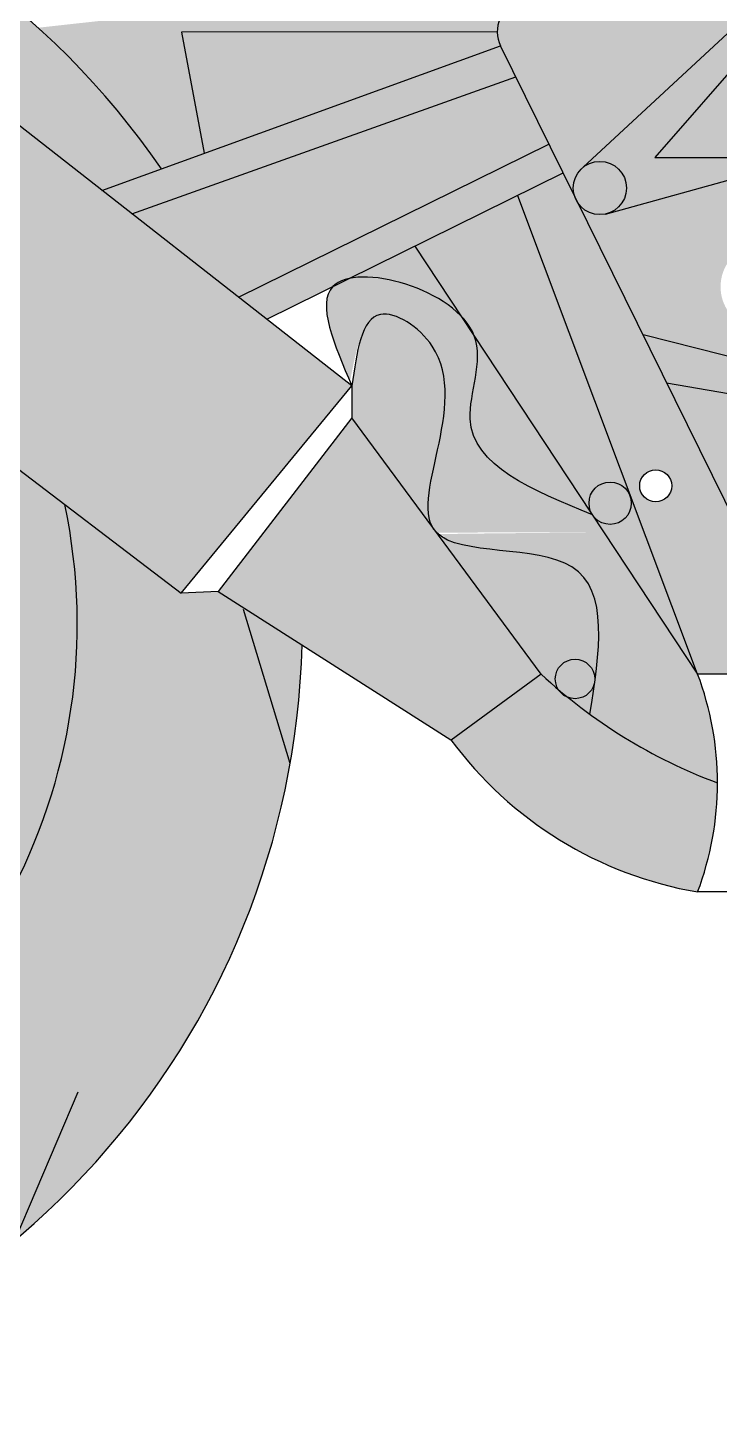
# Model space of a CAD drawing. Header units: millimetres. Extents: x 1027 to 2751, y 581 to 1781.
# Drawn here: x 1512.2 to 1727.1, y 580.6 to 1015.8 of the extents above; entities that cross this region are included whole.
import ezdxf

# ---------------------------------------------------------------- set-up
doc = ezdxf.new("R2010")
doc.units = ezdxf.units.MM

# ---------------------------------------------------------------- blocks, each defined once
blk = doc.blocks.new('*U5')
blk.add_line((-22.29069602949949, -11.31922570322126), (22.29069602949903, 11.31922570322126))
blk = doc.blocks.new('*U6')
at = {"color": 0, "linetype": 'ByBlock', "lineweight": -2, "transparency": 16777216}
for p, rotation in [((2736.47272949483, 811.0861876655326), 80.00000000000001), ((2668.044021942966, 662.0687212860794), 39.99999999999997)]:
    blk.add_blockref('*U5', p, dxfattribs=dict(at, rotation=rotation))
blk.add_blockref('*U5', (2519.838009757455, 591.8998445996319), dxfattribs=at)

msp = doc.modelspace()

# ---------------------------------------------------------------- hatches: boundary and pattern name
h = msp.add_hatch(color=9)
h.dxf.hatch_style = 1
h.paths.add_polyline_path([(1502.194259581208, 1201.506592097415), (1471.061783529662, 1222.839854878893, -0.4171266005146999), (1473.303635206919, 1210.497388693233), (1469.310298543458, 1204.79215550282), (1518.845432272871, 1169.890437017391, -0.6664213937761558), (1531.855492343105, 1164.464391934114, -0.1097706569516254), (1531.136779474683, 1161.230136589261), (1665.592379493287, 1066.494720585885, -0.2000550212500196), (1662.62741683762, 1073.608510752957, -0.4689262130248737), (1674.467964185681, 1083.457510341731)])
h.paths.add_polyline_path([(1714.921893408398, 1217.825871918204, -1), (1674.921893408398, 1217.825871918204), (1674.921893408398, 1083.362522834947, -0.3485036701917213), (1682.660388914725, 1073.608510752957, -0.4988502272844631), (1714.921893408398, 1083.146459226607)], flags=17)
h.paths.add_polyline_path([(2084.146990278686, 1431.576623926379, -0.2679491924311238), (2063.617708492297, 1445.843669497732), (1714.921893408398, 1083.146459226607, 0.498850227284475), (1682.660388914725, 1073.608510752957, -0.1057456888907877), (1681.784050340116, 1069.51123154623), (1659.014580669956, 1018.71744865749, 0.2234905237784475), (1659.170706675055, 1010.204533941856), (1682.130747630373, 963.6395315650694, -0.07384575830602799), (1681.773886876328, 966.0426128695581, -0.2290933790720489), (1684.908367962043, 972.5246240335591), (1739.082860818377, 1022.775154863415, -0.4600113784676674), (1743.678721552119, 1026.713457980627, -0.1516362738720207), (1796.826143325015, 1132.718808217408)])
h.paths.add_polyline_path([(2232.719380753703, 1426.538031525834), (2116.971512043083, 1461.494977651291), (2063.617708492297, 1445.843669497732, 0.2679491924311192), (2084.146990278686, 1431.576623926379), (2218.263772171219, 1378.673270161026, 1)])
h.paths.add_polyline_path([(2195.150075139341, 1519.433479522969), (2187.31533950314, 1541.933444418956), (2118.207471658638, 1490.717277583984, -0.05962748052444423), (2116.971512043083, 1461.494977651291)])
h.paths.add_polyline_path([(2179.133589146251, 1565.429973767963), (2184.325914940073, 1573.976303556289), (2179.393241543507, 1588.142062736891), (2082.132510106318, 1568.681603914788, -0.05517045345995709), (2099.150848895104, 1547.622533437385)])
h.paths.add_polyline_path([(2138.403457078362, 1532.188505473814), (2112.367273967699, 1519.849028740482, -0.06057820787423024), (2118.207471658638, 1490.717277583984), (2137.580428099627, 1505.074666982842)])
h.paths.add_polyline_path([(2187.31533950314, 1541.933444418956), (2183.299463203105, 1553.46632567661), (2158.10154162412, 1541.524131011185), (2155.803614308356, 1518.579956239212)])
h.paths.add_polyline_path([(2158.10154162412, 1541.524131011185), (2138.403457078362, 1532.188505473814), (2137.580428099627, 1505.074666982842), (2155.803614308356, 1518.579956239212)], flags=17)
h.paths.add_polyline_path([(2158.10154162412, 1541.524131011185), (2160.070715811978, 1561.185795857035), (2139.142219020678, 1556.526253602674), (2138.403457078362, 1532.188505473814)])
h = msp.add_hatch(color=9)
h.dxf.hatch_style = 1
h.paths.add_polyline_path([(2235.579087298256, 1379.731164507389, -0.1790366356410932), (2218.263772171219, 1378.673270161026), (2182.307821239609, 1392.856360190944), (2101.743509462069, 1298.366845669875), (2149.33040811084, 1277.258559928179)])
edge = h.paths.add_edge_path()
edge.add_line((1999.627113912533, 1343.662969548025), (1948.014058064252, 1289.977463270197))
edge.add_line((1948.014058064252, 1289.977463270197), (2128.95716848285, 1209.595657746629))
edge.add_arc((2128.260770705997, 1198.384979254541), 11.23228748370384, -81.14997907909458, 86.4454025438053, ccw=False)
edge.add_line((2129.988841631364, 1187.286418402184), (2031.439443675582, 963.5905113826866))
edge.add_arc((1983.983383831483, 979.3360626297308), 50.00000000000001, 330.80359024658355, 341.64455746390485, ccw=False)
edge.add_line((2027.631016113207, 954.9458146564241), (1994.081111015777, 878.7913519517924))
edge.add_ellipse((1962.087315324323, 878.7913519517924), major_axis=(31.99379569145458, 0), ratio=0.2994914107834622, start_angle=0, end_angle=360)
edge.add_line((1994.081111015777, 878.7913519517924), (2027.631016113207, 954.9458146564243))
edge.add_arc((1983.983383831483, 979.3360626297309), 50, 209.8210325910723, 330.8035902465838, ccw=False)
edge.add_arc((1868.19247277519, 994.1077030721503), 82.54996578201391, 318.22618029645184, 331.304881451185, ccw=False)
edge.add_arc((1839.019194512037, 932.7625141395135), 90.95942895460287, -61.475212919369824, 4.003834266871422, ccw=False)
edge.add_ellipse((1881.208675877373, 849.1005372317768), major_axis=(31.99379569145458, 0), ratio=0.1171135220270856, start_angle=241.1096381510362, end_angle=447.7659250397014, ccw=False)
edge.add_arc((1839.019194512037, 932.7625141395135), 90.95942895460287, 244.5274559855832, 287.0910474062934, ccw=False)
edge.add_line((1799.899496933804, 850.6451166093003), (1817.496117971013, 814.9576062073974))
edge.add_line((1817.496117971013, 814.9576062073974), (1837.56150885753, 814.9576062073974))
edge.add_line((1837.56150885753, 814.9576062073974), (1849.997964027757, 823.3441777833705))
edge.add_line((1849.997964027757, 823.3441777833705), (1947.659757538015, 823.3441777833705))
edge.add_line((1947.659757538015, 823.3441777833705), (1981.093408035022, 866.0189603249604))
edge.add_line((1981.093408035022, 866.0189603249604), (2103.396873241984, 829.8848246770549))
edge.add_line((2103.396873241984, 829.8848246770549), (2106.203718631613, 833.4467208190217))
edge.add_line((2106.203718631613, 833.4467208190217), (2050.017621509557, 848.2265624999911))
edge.add_line((2050.017621509557, 848.2265624999911), (2062.695340128929, 901.7618471003436))
edge.add_arc((2118.858648973778, 893.894253697348), 56.71169444088897, 157.5968958339897, 172.0256568796943, ccw=False)
edge.add_arc((2061.949411214069, 945.0474375551175), 29.87666559969012, 278.619820940878, 343.1557873153918)
edge.add_line((2090.544253705234, 936.3900632267694), (2066.690373161695, 948.5806188964104))
edge.add_line((2066.690373161695, 948.5806188964104), (2214.086894166116, 1236.998891192961))
edge.add_arc((2205.182331373036, 1241.54957921392), 10.00000000000005, 332.930638836367, 427.8273412380757)
edge.add_line((2208.956320606514, 1250.810087043709), (1999.627113912533, 1343.662969548025))
h.paths.add_polyline_path([(2269.423855566312, 1166.765095179459, 0.05546636116760419), (2238.217521653411, 1203.014064991521, 0.1088372609815291), (2234.510447750713, 1205.197942649032), (2203.07896366427, 1215.459113488115), (2066.690373161695, 948.5806188964104), (2090.544253705235, 936.3900632267691)])
h.paths.add_polyline_path([(2071.644171616389, 1224.113931811957), (2030.787042661533, 1242.264221073057), (1927.047665873268, 1159.04875294953, -0.5879103683598447), (1957.588813186917, 1142.052158781522, -0.1976010319274386), (1951.80214328008, 1127.981577853118)], flags=17)
h.paths.add_polyline_path([(1927.047665873268, 1159.048752949529), (1848.231380895005, 1186.188151563194), (1821.064003269166, 1157.929905696655), (1931.557716573324, 1122.983182048685, -0.3270869750947603), (1917.588813186917, 1142.052158781522, -0.2595169348669147)], flags=17)
h.paths.add_polyline_path([(1527.044243906505, 1157.36971445223, -0.5301084504875033), (1516.582416953433, 1164.464391934114, -0.1526704488028872), (1517.94224341141, 1168.814059049393), (1412.38456773891, 1123.463032479892), (1469.310298543458, 1204.79215550282), (1454.987655358945, 1214.883676868721), (1394.33017272017, 1127.790410781149), (1396.98994732436, 1124.752081033058, -0.4142135623730905), (1406.57667047964, 1115.165357877779, -0.2060549173340742), (1403.580210497619, 1108.203052788)])
h.paths.add_polyline_path([(1377.976733695182, 1146.471369759753), (1368.767141637427, 1139.384919562902), (1387.403224169081, 1115.165357877779, -0.2045602675960405), (1390.359851563311, 1122.08974168107), (1394.33017272017, 1127.790410781149)])
h.paths.add_polyline_path([(1377.976733695182, 1146.471369759753), (1369.389796992145, 1156.280451021266), (1369.827278542305, 1152.992820538464), (1366.996818364245, 1154.358331305777), (1368.021649298951, 1152.017457540969), (1365.093581964618, 1153.187894423373), (1366.557615631784, 1151.383467415014), (1364.117569343429, 1151.383467415014), (1365.923198586783, 1150.213036959663), (1363.358882333979, 1150.213036959663), (1364.947185965593, 1149.237673962168), (1361.140698430962, 1149.237673962168), (1368.767141637427, 1139.384919562902)])
h.paths.add_polyline_path([(1683.319455741658, 961.2287259338871, -0.0818039769131585), (1682.130747630373, 963.6395315650693), (1678.635481665232, 970.7282413932037), (1664.47353331997, 963.7453379803951), (1720.455583650983, 814.957606207397), (1755.442095666071, 814.957606207397)])
h.paths.add_polyline_path([(1702.429468734508, 873.4777574251239, -1), (1712.390893719874, 873.4777574251239, -1)], flags=16)
h.paths.add_polyline_path([(1787.333829238727, 781.0863764677049), (1795.467655394223, 786.5714535500313), (1769.518386589189, 786.4096379539051), (1755.442095666071, 814.957606207397), (1740.781389821626, 814.957606207397, -0.1116930347109976), (1740.781389821626, 747.2151467280128), (1837.56150885753, 747.2151467280128)])
h.paths.add_polyline_path([(2122.022313995611, 829.2856142985365), (2106.203718631613, 833.4467208190217), (2103.396873241984, 829.8848246770549), (2045.567578033091, 756.4992565733435), (2056.176946666829, 748.1388619269012, 0.1129428595929295), (2061.386284031088, 752.3382904477712)])
h.paths.add_polyline_path([(2089.479427971456, 854.9300592687051), (2050.683749973369, 851.0394800257116), (2050.017621509557, 848.2265624999911), (2106.203718631613, 833.4467208190217), (2122.022313995611, 829.2856142985363)], flags=17)
at = {"true_color": 0xc7c8ca}
h = msp.add_hatch(color=9, dxfattribs=at)
h.dxf.hatch_style = 1
h.paths.add_polyline_path([(2011.473397864682, 1174.05913087799), (2010.144269794095, 1174.781235991559), (1997.180401407778, 1164.382153118129), (1983.983383831483, 1029.336062629731, -0.0350763977531284), (1990.972822563377, 1028.845129942831)])
h.paths.add_polyline_path([(1931.557716573324, 1122.983182048685), (1910.890541231927, 1129.519753620425), (1893.017213784375, 1072.836535684089, -0.03789722620727551), (1904.615924739551, 1068.187585615332)])
h.paths.add_polyline_path([(1910.890541231927, 1129.519753620425), (1892.352160378533, 1135.383034464114), (1870.793366494542, 1123.618641763892, -0.091810657828714), (1905.170651396377, 1111.379775875836)])
h.paths.add_polyline_path([(1659.170706675055, 1010.204533941856, -0.1150263976959807), (1658.139684452624, 1014.626913123415), (1560.002931084797, 1014.443544958346), (1567.060547762064, 976.8364595105803)])
edge = h.paths.add_edge_path()
edge.add_line((1664.47353331997, 963.7453379803951), (1720.455583650983, 814.9576062073972))
edge.add_line((1720.455583650983, 814.9576062073972), (1687.762800692736, 864.4417411634855))
edge.add_spline(control_points=[(1687.762800692736, 864.4417411634856), (1669.108092106686, 872.0262095122778), (1640.495995238269, 883.6590657474792), (1654.061575692394, 912.0423108923583), (1650.990847790739, 920.1001500032971)], knot_values=[0, 0, 0, 0, 48.36424372034757, 74.17979326298139, 74.17979326298139, 74.17979326298139, 74.1797932629827], degree=3, periodic=0)
edge.add_line((1650.990847790738, 920.1001500032993), (1646.96996773427, 926.1861957097982))
edge.add_spline(control_points=[(1646.969967734195, 926.1861957098723), (1638.633040193139, 934.8686421593568), (1621.616434395217, 939.9517268736757), (1612.12149533869, 937.9318541450798)], knot_values=[81.14072106445991, 81.14072106445991, 81.14072106445991, 81.14072106445991, 113.4100851865738, 113.4100851865738, 113.4100851865738, 113.4100851865738], degree=3, periodic=0)
edge.add_line((1612.121495338687, 937.9318541450792), (1606.994943674779, 935.4040794182479))
edge.add_spline(control_points=[(1606.99494367478, 935.4040794182487), (1608.185731782502, 936.6429186811014), (1609.958432320384, 937.4717024816621), (1612.12149533869, 937.9318541450798)], knot_values=[113.4100851865738, 113.410085186574, 113.410085186574, 113.410085186574, 120.7614402338496, 120.7614402338496, 120.7614402338496, 120.7614402338496], degree=3, periodic=0)
edge.add_line((1612.121495338686, 937.9318541450789), (1664.47353331997, 963.7453379803951))
h.paths.add_polyline_path([(1699.82843249941, 868.0675297789021, -1), (1686.673231303058, 868.0675297789021, -1)], flags=16)
h.paths.add_polyline_path([(1981.093408035022, 866.0189603249605), (1947.659757538015, 823.3441777833705), (1849.997964027757, 823.3441777833705), (1837.56150885753, 814.9576062073974), (1953.043451548765, 814.9576062073972), (1984.610910873601, 856.1952002639852), (2024.621055187557, 811.3263484058307), (2103.396873241984, 829.8848246770551)])
h.paths.add_polyline_path([(1611.061154191488, 1242.331155515431), (1600.683253425075, 1248.208055822137), (1614.76634386128, 1186.123598545059), (1524.643271871331, 1186.123598545059), (1536.879536335047, 1177.738803039687), (1627.930057978039, 1178.090724659367)])
h.paths.add_polyline_path([(1471.488102778381, 1069.427327928191), (1435.704889638905, 1076.704565972696), (1497.009631538364, 1030.982753502658, -0.01762146384066641), (1510.750942581451, 1019.960067435714)])
at = {"true_color": 0x000000}
h = msp.add_hatch(color=18, dxfattribs=at)
h.dxf.hatch_style = 1
edge = h.paths.add_edge_path()
edge.add_ellipse((1867.22796848568, 1066.773749703602), major_axis=(12.86591203240303, 1.271564874329036), ratio=0.4817100516014396, start_angle=0, end_angle=360)
h.paths.add_polyline_path([(1927.588813186917, 1142.052158781522, 1), (1947.588813186917, 1142.052158781522, 1)])
h.paths.add_polyline_path([(1686.673231303058, 868.0675297789021, 1), (1699.82843249941, 868.0675297789021, 1)], flags=17)
h.paths.add_polyline_path([(1676.191484863681, 813.4157600881263, 0.1384799606676733), (1677.097425595698, 810.2074699696775, 0.00591852719798217), (1680.132150533072, 807.6873873740858, 0.5258482157752641), (1688.459234509224, 813.4157600881263, 1)], flags=17)
edge = h.paths.add_edge_path()
edge.add_spline(control_points=[(1687.762800692736, 864.4417411634856), (1669.108092106686, 872.0262095122778), (1640.495995238269, 883.6590657474792), (1654.061575692394, 912.0423108923583), (1650.990847790739, 920.1001500032971)], knot_values=[0, 0, 0, 0, 48.36424372034757, 74.17979326298139, 74.17979326298139, 74.17979326298139, 74.1797932629827], degree=3, periodic=0)
edge.add_line((1650.990847790738, 920.1001500032992), (1646.969967734267, 926.1861957098017))
edge.add_spline(control_points=[(1646.969967734195, 926.1861957098723), (1638.633040193139, 934.8686421593568), (1621.616434395217, 939.9517268736757), (1612.12149533869, 937.9318541450798)], knot_values=[81.14072106445991, 81.14072106445991, 81.14072106445991, 81.14072106445991, 113.4100851865738, 113.4100851865738, 113.4100851865738, 113.4100851865738], degree=3, periodic=0)
edge.add_line((1612.121495338687, 937.9318541450793), (1606.994943674779, 935.4040794182481))
edge.add_spline(control_points=[(1606.99494367478, 935.4040794182487), (1601.911448880043, 930.1154534205702), (1607.433021243818, 917.3537687787694), (1612.954593607594, 904.592084136969)], knot_values=[0, 0, 0, 0, 31.38306040741233, 31.38306040741233, 31.38306040741233, 31.38306040741233], degree=3, periodic=0)
edge.add_spline(control_points=[(1612.390656507816, 905.9288065080343), (1614.225729779466, 915.7114157383068), (1617.580403352038, 933.5948763949349), (1655.514897776971, 908.8192190773301), (1631.757142235272, 871.8957520292176), (1637.998202388799, 860.6475064661848)], knot_values=[92.63324902520327, 92.63324902520327, 92.63324902520327, 92.63324902520327, 115.4556800314232, 134.3546382150458, 189.2649222762013, 189.2649222762013, 189.2649222762013, 189.2649222762013], degree=3, periodic=0)
edge.add_line((1637.998202388799, 860.6475064661838), (1639.268436215593, 858.9279872643779))
edge.add_spline(control_points=[(1639.268436215602, 858.92798726437), (1646.435609647644, 851.5199883165349), (1695.885651313719, 859.0485634716051), (1689.979316194714, 821.6982599544641), (1686.936509420342, 802.4562504380929)], knot_values=[0, 2.34194885706529e-11, 2.34194885706529e-11, 2.34194885706529e-11, 43.43223994559318, 89.58366505026885, 89.58366505026885, 89.58366505026885, 89.58366505026885], degree=3, periodic=0)
edge.add_arc((1785.059948972315, 937.1304433219738), 166.6293720159635, 233.9229683760485, 249.4675921672125)
edge.add_arc((1630.433453065689, 781.086376467705), 96.18338837447278, 359.9999999999999, 380.6190340427606)
edge.add_line((1720.455583650983, 814.9576062073969), (1687.762800692736, 864.4417411634856))
h = msp.add_hatch(color=18, dxfattribs=at)
h.dxf.hatch_style = 1
h.paths.add_polyline_path([(1953.043451548765, 814.9576062073974), (1837.56150885753, 814.9576062073974), (1787.333829238727, 781.0863764677049), (1837.56150885753, 747.2151467280128), (2045.429667470879, 747.2151467280129, -0.02568164406910388), (2043.974584925982, 747.7191055559404), (1983.350365331715, 772.2688553983544), (1920.3651288769, 772.2688553983544)])
h.paths.add_polyline_path([(1924.955214281436, 789.6429239020254, -1), (1916.990516630598, 789.6429239020254, -1)], flags=16)
h.paths.add_polyline_path([(1842.257126954509, 751.605380361143, -1), (1836.130063432362, 751.605380361143, -1)], flags=16)
h.paths.add_polyline_path([(1819.660287064679, 780.9389693088451, -1), (1806.79838429161, 780.9389693088451, -1)], flags=16)
h.paths.add_polyline_path([(2103.396873241984, 829.884824677055), (2024.621055187557, 811.3263484058307), (2001.60718247828, 764.8757656915262), (2043.974584925982, 747.7191055559405, 0.02568164406910694), (2045.429667470879, 747.2151467280129, 0.1860015344108296), (2056.176946666829, 748.1388619269013), (2045.567578033091, 756.4992565733435)])
h.paths.add_polyline_path([(1981.093408035022, 866.0189603249605), (1947.659757538015, 823.3441777833705), (1849.997964027757, 823.3441777833705), (1837.56150885753, 814.9576062073974), (1953.043451548765, 814.9576062073974), (1984.610910873601, 856.1952002639852), (2024.621055187557, 811.3263484058307), (2103.396873241984, 829.884824677055)])
h.paths.add_polyline_path([(2024.621055187557, 811.3263484058307), (1984.610910873601, 856.1952002639852), (1920.3651288769, 772.2688553983544), (1983.350365331715, 772.2688553983544), (2001.60718247828, 764.8757656915262)])
h.paths.add_polyline_path([(1553.196459400063, 1077.073651142966, 0.0266645538294786), (1537.243049981792, 1091.867643925887, 0.06505963670674932), (1471.488102778381, 1069.427327928191), (1489.4099868882, 1046.847542201458, -0.08763463752937993)])
h.paths.add_polyline_path([(1560.002931084797, 1014.443544958346), (1658.139684452624, 1014.626913123415, -0.1057456888907963), (1659.014580669956, 1018.71744865749), (1661.440410288021, 1024.128952075446, 0.1297839733267298), (1590.263511469246, 1024.128952075446), (1515.383123138716, 1015.867264609034, -0.05844900212610471), (1553.705124414706, 971.9982878520467), (1567.060547762065, 976.8364595105802)])
h = msp.add_hatch(color=18, dxfattribs=at)
h.dxf.hatch_style = 1
h.paths.add_polyline_path([(1597.461168911169, 824.018226995309), (1571.412137864298, 840.6133128809806), (1559.835463492553, 840.0730484555934), (1523.696606562384, 867.6133967280932, -4.433192447294156), (1430.051808064473, 990.5587686990501), (1434.293241831762, 997.0375855396678), (1485.116467954265, 1004.075763399631), (1493.193419711771, 998.1711012066806), (1535.246707776011, 965.311492089754), (1553.705124414706, 971.9982878520467, 6.32213545576775)])
h.paths.add_polyline_path([(2621.381057001551, 1047.756133231819), (2560.276111195596, 1021.394484567256, 0.1374556281321802), (2538.159932825006, 1005.93915210788, -4.620350931111707), (2392.229873977547, 976.5540304631031, 0.3055420804094774), (2305.569683228776, 973.9586960869752), (2292.748077935591, 973.9586960869752, 2.581617101431797)])
h = msp.add_hatch(color=18, dxfattribs=at)
h.dxf.hatch_style = 1
h.paths.add_polyline_path([(1742.172010769825, 1015.700384392326, -0.003932864575955832), (1742.53628183632, 1018.825468644484, -0.3755260593842785), (1739.082860818377, 1022.775154863415), (1684.908367962043, 972.5246240335592, -0.6272156648585742), (1698.312969100558, 966.0426128695581, -0.3218112876848702), (1692.687223732156, 958.2070749639328), (1742.24504295573, 971.8528008218987, -0.4444655274188233), (1738.130689326744, 975.5668849193316), (1707.131542436684, 975.5668849193316)])
h.paths.add_polyline_path([(1698.312969100558, 966.0426128695581, 1), (1681.773886876328, 966.0426128695581, 0.07384575830603028), (1682.130747630373, 963.6395315650693), (1683.319455741658, 961.228725933887, 0.2988011036033149), (1691.783197660715, 957.9581517438919), (1692.687223732156, 958.2070749639328, 0.3218112876848712)])
h.paths.add_polyline_path([(1761.623428945901, 905.660119440985), (1703.463721864614, 920.3743650153008), (1710.821012047369, 905.4531270474149), (1764.868477898975, 896.1250351531575, 0.06512207870500689), (1766.115656057188, 896.5494838580078)])
at = {"true_color": 0xc7c8ca}
h = msp.add_hatch(color=9, dxfattribs=at)
h.dxf.hatch_style = 1
h.paths.add_polyline_path([(1766.460415292466, 895.8502815072203), (1764.868477898975, 896.1250351531575, -0.1865594332905029), (1761.259195695243, 896.7479638240623), (1710.821012047369, 905.4531270474149), (1755.442095666071, 814.957606207397), (1774.18598907286, 814.957606207397, 0.5557173895966795), (1792.123944627998, 843.8023645705136)])
h.paths.add_polyline_path([(1746.432156353891, 947.823873978198, -0.0305171533776333), (1742.245042955729, 971.8528008218987), (1692.687223732156, 958.2070749639328, -0.3299681607934338), (1683.319455741658, 961.228725933887), (1703.463721864614, 920.3743650153008), (1761.623428945901, 905.660119440985, -0.02998397249027483), (1752.331794077425, 927.7512270840642, -0.7387973334996428), (1727.576815161877, 935.3603362957065, -0.5377126580619663)])
h.paths.add_polyline_path([(1742.172010769825, 1015.700384392326), (1707.131542436684, 975.5668849193316), (1738.130689326744, 975.5668849193316, -0.3899621719111614), (1741.552841572286, 979.2874302270866, -0.04561750340156089)])
at = {"true_color": 0x000000}
h = msp.add_hatch(color=18, dxfattribs=at)
h.dxf.hatch_style = 1
h.paths.add_polyline_path([(1433.407853298518, 965.5916100958383), (1430.051808064473, 990.5587686990501, 4.433192447294156), (1523.696606562384, 867.6133967280932), (1502.409548835088, 883.8356304484164), (1499.021001168992, 882.1143167359305, -5.856936157640817)])
h.paths.add_polyline_path([(2408.115216710934, 963.2527712990083, 0.06708248871401162), (2392.229873977547, 976.5540304631036, 4.620350931111692), (2538.159932825006, 1005.93915210788, 0.1048082061810031), (2528.607414193959, 987.5368871976216, -5.007136932904048)])
h = msp.add_hatch(color=18, dxfattribs=at)
h.dxf.hatch_style = 1
h.paths.add_polyline_path([(1456.982597857904, 918.4541590113671), (1448.461161225265, 924.9480924829874), (1308.456400863382, 838.624529884597), (1333.487940903593, 798.0268684891453), (1499.021001168993, 882.1143167359305, 0.009882574277617465), (1496.866128919269, 888.060105931893), (1493.578201073883, 890.565737975866), (1375.072058045051, 825.3656432559188, -0.0083061122092258), (1375.051175978991, 824.1086998840382), (1336.021953776675, 802.2718355285288), (1316.918064446356, 836.4163871208622), (1355.94728664867, 858.253251476371)])
edge = h.paths.add_edge_path()
edge.add_spline(control_points=[(1606.99494367478, 935.4040794182487), (1608.185731782502, 936.6429186811014), (1609.958432320384, 937.4717024816621), (1612.12149533869, 937.9318541450798)], knot_values=[113.4100851865738, 113.410085186574, 113.410085186574, 113.410085186574, 120.7614402338496, 120.7614402338496, 120.7614402338496, 120.7614402338496], degree=3, periodic=0)
edge.add_line((1612.121495338686, 937.931854145079), (1678.635481665232, 970.7282413932038))
edge.add_line((1678.635481665232, 970.7282413932038), (1674.213102483673, 979.6972191707723))
edge.add_line((1674.213102483673, 979.6972191707723), (1577.723783844566, 932.1207433922798))
edge.add_line((1577.723783844566, 932.1207433922798), (1586.472260568681, 925.2848563842573))
edge.add_line((1586.472260568681, 925.2848563842573), (1606.994943674779, 935.4040794182481))
h.paths.add_polyline_path([(1674.213102483673, 979.6972191707723), (1659.170706675055, 1010.204533941856), (1535.246707776011, 965.311492089754), (1577.723783844566, 932.1207433922798)])
at = {"true_color": 0x939598}
h = msp.add_hatch(color=252, dxfattribs=at)
h.dxf.hatch_style = 1
h.paths.add_polyline_path([(1493.578201073883, 890.565737975866), (1456.982597857904, 918.4541590113671), (1355.947286648671, 858.2532514763716, -0.2696224096573574), (1375.072058045051, 825.3656432559188)])
h.paths.add_polyline_path([(1674.213102483673, 979.6972191707724), (1659.170706675055, 1010.204533941856), (1535.246707776011, 965.311492089754), (1577.723783844566, 932.1207433922798)])
at = {"true_color": 0x000000}
h = msp.add_hatch(color=18, dxfattribs=at)
h.dxf.hatch_style = 1
h.paths.add_polyline_path([(1663.882608626777, 1000.648378270875), (1659.170706675055, 1010.204533941856), (1535.246707776011, 965.311492089754), (1544.546769182027, 958.0446077001607)])
h = msp.add_hatch(color=8)
h.dxf.hatch_style = 1
h.paths.add_polyline_path([(1493.193419711771, 998.17110120668), (1444.983634177623, 927.5982124412399), (1559.835463492553, 840.0730484555934), (1612.954593607594, 904.5920841369689)])
h.paths.add_polyline_path([(1485.116467954265, 1004.075763399631), (1434.293241831762, 997.0375855396678), (1430.051808064473, 990.5587686990501, -0.05271528326065863), (1461.68103298147, 969.7693186150298)])
h.paths.add_polyline_path([(1461.68103298147, 969.7693186150298, 0.05271528326065868), (1430.051808064473, 990.5587686990502), (1433.407853298518, 965.5916100958383, -0.03284898410189966), (1450.350835527379, 953.1833754136911)])
h.paths.add_polyline_path([(1450.350835527379, 953.183375413691, 0.0328489841018996), (1433.407853298518, 965.5916100958382), (1436.124564200533, 945.3807526015524, -0.0127112384785491), (1441.844284738976, 940.7308856148661)])
h.paths.add_polyline_path([(1441.844284738976, 940.7308856148661, 0.01271123847854899), (1436.124564200533, 945.3807526015523), (1437.587252814178, 934.499141640671)])
edge = h.paths.add_edge_path()
edge.add_spline(control_points=[(1639.268436215598, 858.927987264374), (1638.765194907495, 859.4481380764471), (1638.34481573011, 860.0228061937012), (1637.998202388799, 860.6475064661848)], knot_values=[89.58366505024543, 89.58366505024543, 89.58366505024543, 89.58366505026885, 92.63324902520326, 92.63324902520326, 92.63324902520326, 92.63324902520326], degree=3, periodic=0)
edge.add_line((1637.9982023888, 860.647506466183), (1612.954593607594, 894.5491120394591))
edge.add_line((1612.954593607594, 894.5491120394591), (1571.412137864298, 840.6133128809806))
edge.add_line((1571.412137864298, 840.6133128809806), (1643.935600340432, 794.4107080181677))
edge.add_line((1643.935600340432, 794.4107080181677), (1671.749995791628, 814.957606207397))
edge.add_line((1671.749995791628, 814.957606207397), (1639.26843621559, 858.9279872643831))
h.paths.add_polyline_path([(1726.616841440162, 781.0863764677049, -0.08088036449594822), (1680.132150533072, 807.6873873740858, -0.1651592462799388), (1677.097425595694, 810.2074699696805, -0.01073244437231973), (1671.749995791628, 814.957606207397), (1643.864222921311, 794.357980481225, 0.1937774050990943), (1720.455583650983, 747.2151467280128, 0.09021103355088994)])
at = {"true_color": 0xc7c8ca}
h = msp.add_hatch(color=9, dxfattribs=at)
h.dxf.hatch_style = 1
edge = h.paths.add_edge_path()
edge.add_spline(control_points=[(1638.016362887173, 860.6229225471792), (1631.754784921944, 871.8677792201061), (1655.628661124346, 908.86635468677), (1617.06087298014, 933.7795070857322), (1614.424791735756, 915.0422485539439), (1612.954593607594, 904.5920841369689)], knot_values=[92.58992215388442, 92.58992215388442, 92.58992215388442, 92.58992215388442, 147.5435330863588, 166.4424912699814, 190.2743939360039, 190.2743939360039, 190.2743939360039, 190.2743939360039], degree=3, periodic=0)
edge.add_line((1612.954593607594, 904.5920841369705), (1612.954593607594, 894.5491120394591))
edge.add_line((1612.954593607594, 894.5491120394591), (1638.016362887354, 860.6229225468131))
h = msp.add_hatch(color=9, dxfattribs=at)
h.dxf.hatch_style = 1
edge = h.paths.add_edge_path()
edge.add_spline(control_points=[(1686.936509420342, 802.4562504380929), (1689.981575804747, 821.6996201936919), (1695.892297010379, 859.0525640456772), (1646.421100179626, 851.5112539122558), (1639.26843621559, 858.927987264383)], knot_values=[0, 0, 0, 0, 46.15142510467567, 89.58366505026885, 89.58366505027105, 89.58366505027105, 89.58366505027105], degree=3, periodic=0)
edge.add_line((1639.26843621559, 858.9279872643826), (1671.749995791628, 814.9576062073969))
edge.add_arc((1785.059948972314, 937.1304433219743), 166.6293720159635, 227.1554282981537, 229.6150289299621)
edge.add_arc((1682.325359686452, 813.4157600881263), 6.13387482277176, 180, 211.5366998941683, ccw=False)
edge.add_arc((1682.325359686452, 813.4157600881263), 6.133874822771759, 0, 180, ccw=False)
edge.add_arc((1682.325359686452, 813.4157600881264), 6.133874822771759, 249.0497686455235, 359.9999999999989, ccw=False)
edge.add_arc((1785.059948972315, 937.1304433219738), 166.6293720159635, 230.9714396097354, 233.9229683760485)

# ---------------------------------------------------------------- linework, layer by layer
for p, q in [((1739.082860818377, 1022.775154863415), (1684.908367962044, 972.5246240335599)), ((1745.904971470215, 1019.975920177906), (1707.131542436684, 975.5668849193316)), ((1658.139684452624, 1014.626913123415), (1560.002931084797, 1014.443544958346)), ((1560.002931084797, 1014.443544958346), (1567.060547762065, 976.8364595105803)), ((1535.246707776011, 965.311492089754), (1659.170706675055, 1010.204533941856)), ((1769.518386589189, 786.4096379539051), (1659.170706675055, 1010.204533941856)), ((1612.954593607594, 904.5920841369689), (1493.193419711771, 998.17110120668)), ((1544.546769182027, 958.0446077001608), (1663.882608626777, 1000.648378270875)), ((1577.723783844566, 932.1207433922798), (1674.213102483673, 979.6972191707724)), ((1707.131542436684, 975.5668849193316), (1741.864243760509, 975.5668849193316)), ((1586.472260568681, 925.2848563842573), (1678.635481665232, 970.7282413932038)), ((1691.783197660715, 957.958151743892), (1742.24504295573, 971.8528008218987)), ((1720.455583650983, 814.957606207397), (1664.513343457523, 963.6395315650682)), ((1632.553871116957, 948.0065488887305), (1720.455583650983, 814.957606207397)), ((1444.983634177624, 927.5982124412395), (1559.835463492553, 840.0730484555934)), ((1761.623428945901, 905.660119440985), (1703.463721864614, 920.3743650153008)), ((1710.821012047369, 905.4531270474149), (1766.460415292466, 895.8502815072203)), ((1559.835463492553, 840.0730484555934), (1612.954593607594, 904.5920841369689)), ((1612.954593607594, 904.5920841369689), (1612.954593607594, 894.5491120394591)), ((1612.954593607594, 894.5491120394591), (1571.412137864298, 840.6133128809806)), ((1671.749995791628, 814.957606207397), (1612.954593607594, 894.5491120394591)), ((1571.412137864298, 840.6133128809806), (1559.835463492553, 840.0730484555934)), ((1571.412137864298, 840.6133128809806), (1643.727709153989, 794.5431494931572)), ((1671.749995791628, 814.957606207397), (1643.864222921311, 794.3579804812249)), ((1774.18598907286, 814.957606207397), (1720.455583650983, 814.957606207397)), ((2045.429667470879, 747.2151467280129), (1720.455583650983, 747.2151467280128))]:
    msp.add_line(p, q)
for centre, radius in [((1690.043427988443, 966.0426128695581), 8.269541112115272), ((1707.410181227191, 873.4777574251239), 4.980712492683013), ((1693.250831901234, 868.0675297789021), 6.577600598176393), ((1682.325359686452, 813.4157600881263), 6.133874822771759)]:
    msp.add_circle(centre, radius)
at = {"color": 9, "true_color": 0xc7c8ca}
msp.add_arc((1347.547313727955, 830.5806188964114), 250, 34.44887720517595, 358.4958377905509, dxfattribs=at)
for centre, radius, start, end in [((1668.139684452624, 1014.626913123415), 10, 155.8546056372702, 206.2467565249793), ((1785.059948972315, 937.1304433219739), 166.6293720159636, 227.1554282981534, 249.4675921672126), ((1630.433453065689, 781.0863764677049), 96.1833883744728, 339.3809659572394, 20.61903404276067), ((1740.69695934762, 865.889730298578), 120.3884133782796, 216.3443339107436, 260.3206611682568)]:
    msp.add_arc(centre, radius, start, end)
at = {"color": 252, "true_color": 0x939598}
msp.add_arc((1347.547313727955, 830.5806188964114), 180, 50.64849708540709, 11.87268404970011, dxfattribs=at)
for points in [[(1687.762800692736, 864.4417411634856), (1649.727846570997, 894.3155145374403), (1650.990847790739, 920.1001500032983), (1606.994943674779, 935.4040794182482), (1612.954593607594, 904.5920841369689)], [(1686.936509420342, 802.4562504380929), (1681.372952864476, 848.271104772055), (1639.26843621559, 858.9279872643821), (1637.920716319139, 916.8721841596853), (1621.792999878277, 926.7244622124745), (1612.954593607594, 904.5920841369689)]]:
    msp.add_spline(points, degree=3)

# ---------------------------------------------------------------- block references
at = {"color": 141, "true_color": 0xadddf7}
msp.add_blockref('*U6', (-1150, 6.821210263296962e-13), dxfattribs=at)

doc.saveas('drawing.dxf')
